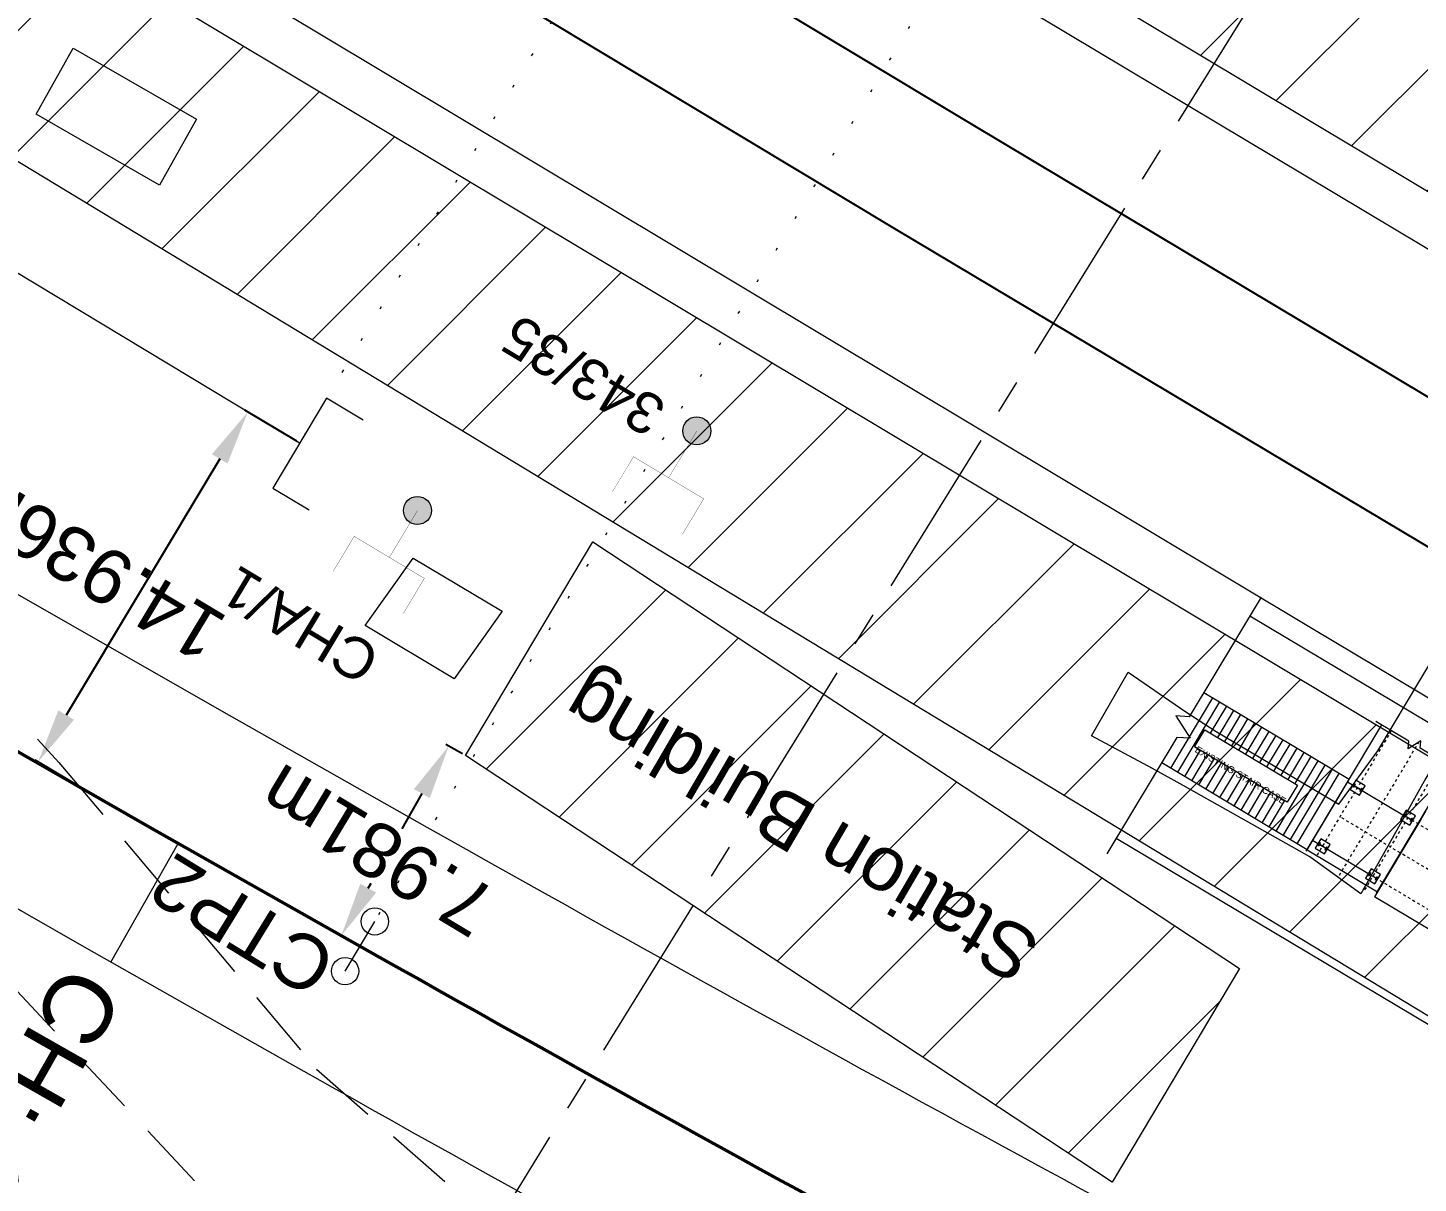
# Model space of a CAD drawing. Header units: metres. Extents: x 597821 to 610090, y 3402206 to 3407451.
# Drawn here: x 607879.9 to 607930.8, y 3403494.4 to 3403536.7 of the extents above; entities that cross this region are included whole.
import ezdxf

# ---------------------------------------------------------------- set-up
doc = ezdxf.new("R2010")
doc.units = ezdxf.units.M
doc.header["$MEASUREMENT"] = 0
for name, pattern in [('CENTER', [2, 1.25, -0.25, 0.25, -0.25]), ('DASHED', [0.75, 0.5, -0.25]), ('DOT', [0.25, 0, -0.25])]:
    doc.linetypes.add(name, pattern=pattern)
doc.layers.get('Defpoints').update_dxf_attribs({"color": 5})
for name, color, linetype in [('AA_P_CEN_0.05', 2, 'CENTER'), ('AA_P_CON_0.30', 1, 'Continuous'), ('AA_P_TEX_0.18', 30, 'Continuous')]:
    doc.layers.add(name, color=color, linetype=linetype)
for name, color, linetype, lineweight in [('AA_P_CON_0.25', 1, 'Continuous', 25), ('AA_P_HAT_0.09', 8, 'Continuous', 0), ('Cardinal_Leader', 10, 'Continuous', 0), ("CHAWAPAIL STN. SRJ's", 7, 'Continuous', 0), ('Existing IR Track', 143, 'Continuous', 0), ('Govt buliding', 7, 'Continuous', 0), ('Grill', 7, 'Continuous', 0), ("NEW CHAWAPAIL STN. SRJ's", 10, 'Continuous', 0), ('OHE MAST', 7, 'Continuous', 0), ('Platform', 7, 'Continuous', 0), ('Proposed Chainage', 10, 'Continuous', 0), ('PROPOSED DFCC TRACK', 1, 'Continuous', 0), ('proposed structure', 1, 'Continuous', 0), ('Shed', 7, 'Continuous', 0), ('SRJ CH. in Station', 7, 'Continuous', 0), ('STEEL', 5, 'Continuous', 25), ('Step', 7, 'Continuous', 0), ('Subroad Edge', 34, 'Continuous', 0), ('Text1', 7, 'Continuous', 0)]:
    doc.layers.add(name, color=color, linetype=linetype, lineweight=lineweight)
doc.styles.add('ARIAL', font='arial.ttf')
doc.styles.get("Standard").update_dxf_attribs({"font": 'arial.ttf'})
doc.styles.add('Style-Arial', font='arial.ttf')
doc.linetypes.add('F-LINE', pattern='A,0.6,["X",Standard,S=0.3,R=0,X=0,Y=-0.15],0.1', length=0.7)
doc.dimstyles.get("Standard").update_dxf_attribs({"dimtxt": 0.18, "dimasz": 0.18, "dimexe": 0.18, "dimexo": 0.0625, "dimgap": 0.09, "dimtad": 0, "dimtih": 1, "dimtoh": 1, "dimdec": 4, "dimzin": 0, "dimdsep": 46, "dimtxsty": 'Standard', "dimcen": 0.09, "dimadec": 0, "dimazin": 0, "dimtfac": 1, "dimtdec": 4, "dimtofl": 0, "dimtmove": 0, "dimatfit": 3, "dimfxl": 1, "dimtolj": 1, "dimtzin": 0, "dimarcsym": 0})

# ---------------------------------------------------------------- blocks, each defined once
blk = doc.blocks.new('*D2')
at = {"layer": 'Defpoints', "color": 0, "transparency": 16777216}
for p in [(607889.806, 3403521.535), (607880.231, 3403509.859), (607882.129, 3403508.722)]:
    blk.add_point(p, dxfattribs=at)
at = {"layer": 'PROPOSED DFCC TRACK', "color": 0, "lineweight": -2, "transparency": 16777216}
for p, q in [((607889.699, 3403521.599), (607887.801, 3403522.736)), ((607886.88, 3403520.956), (607881.259, 3403511.575)), ((607882.022, 3403508.786), (607880.124, 3403509.923))]:
    blk.add_line(p, q, dxfattribs=at)
at = {"layer": 'PROPOSED DFCC TRACK', "color": 0, "transparency": 16777216}
for points in [[(607886.594, 3403521.127), (607887.166, 3403520.785), (607887.908, 3403522.672)], [(607880.973, 3403511.746), (607881.545, 3403511.404), (607880.231, 3403509.859)]]:
    blk.add_solid(points, dxfattribs=at)
at = {"layer": 'PROPOSED DFCC TRACK', "color": 0, "lineweight": 0, "transparency": 16777216, "insert": (607882.086, 3403517.075), "char_height": 2, "attachment_point": 5, "rotation": 149, "style": 'Style-Arial'}
blk.add_mtext('\\A1;14.936m', dxfattribs=at)
blk = doc.blocks.new('TerminatorOpen_0.5')
at = {"color": 0, "linetype": 'ByBlock', "lineweight": -2}
for q in [(-1, 0.25), (-1, 0), (-1, -0.25)]:
    blk.add_line((0, 0), q, dxfattribs=at)
blk = doc.blocks.new('OHE MAST')
h = blk.add_hatch(color=7)
h.dxf.hatch_style = 1
edge = h.paths.add_edge_path()
edge.add_arc((0, 0), 0.514, 0, 360)
at = {"const_width": 0.01}
for points in [[(1.5, 3.5), (1.5, 2), (-1.5, 2), (-1.5, 3.5)], [(0, 2), (0, 0)]]:
    blk.add_lwpolyline(points, dxfattribs=at)
blk.add_circle((0, 0), 0.514)
blk = doc.blocks.new('*D99')
at = {"layer": 'Defpoints', "color": 0, "transparency": 16777216}
for p in [(607895.872, 3403510.094), (607891.33, 3403503.496), (607891.938, 3403503.151)]:
    blk.add_point(p, dxfattribs=at)
at = {"layer": 'PROPOSED DFCC TRACK', "color": 0, "lineweight": -2, "transparency": 16777216}
for p, q in [((607895.764, 3403510.156), (607895.155, 3403510.501)), ((607894.278, 3403508.699), (607893.549, 3403507.412)), ((607892.316, 3403505.236), (607892.418, 3403505.417)), ((607891.829, 3403503.213), (607891.221, 3403503.557))]:
    blk.add_line(p, q, dxfattribs=at)
at = {"layer": 'PROPOSED DFCC TRACK', "color": 0, "transparency": 16777216}
for points in [[(607893.988, 3403508.863), (607894.568, 3403508.535), (607895.264, 3403510.439)], [(607892.026, 3403505.4), (607892.606, 3403505.072), (607891.33, 3403503.496)]]:
    blk.add_solid(points, dxfattribs=at)
at = {"layer": 'PROPOSED DFCC TRACK', "color": 0, "lineweight": 0, "transparency": 16777216, "insert": (607892.635, 3403506.624), "char_height": 2, "attachment_point": 5, "rotation": 149, "style": 'Style-Arial'}
blk.add_mtext('\\A1;7.981m', dxfattribs=at)
blk = doc.blocks.new('A$C6C0F4588')
at = {"layer": 'AA_P_CEN_0.05', "color": 1, "lineweight": 13, "ltscale": 3}
blk.add_line((4127, 56523), (4127, 39355), dxfattribs=at)
at = {"layer": 'AA_P_CEN_0.05', "color": 1, "lineweight": 15, "ltscale": 1.5}
for p, q in [((2877, 41450), (2877, 56462)), ((5377, 41392), (5377, 56462))]:
    blk.add_line(p, q, dxfattribs=at)
at = {"layer": 'AA_P_CEN_0.05', "color": 1, "lineweight": 13, "ltscale": 3}
blk.add_lwpolyline([(2377, 55750), (36849, 55750)], dxfattribs=at)
for points, elevation in [([(37209, 54550), (1199, 54550)], 0), ([(2377, 53350), (36849, 53350)], 0), ([(247, 41505), (5777, 41505)], 78073), ([(73, 40430), (5777, 40430)], 78073), ([(243, 39355), (5627, 39355)], 78073)]:
    blk.add_lwpolyline(points, dxfattribs=dict(at, elevation=elevation))
at = {"layer": 'AA_P_CEN_0.05', "color": 1, "lineweight": 13, "ltscale": 2000, "elevation": 0}
for points in [[(2877, 38930), (2877, 41930)], [(5377, 38930), (5377, 41930)]]:
    blk.add_lwpolyline(points, dxfattribs=at)
at = {"layer": 'AA_P_CON_0.25', "color": 1, "lineweight": 15}
blk.add_line((5777, 52905, 78073), (5777, 41950, 78073), dxfattribs=at)
at = {"layer": 'AA_P_CON_0.25', "color": 1, "lineweight": 15, "elevation": 78073}
blk.add_lwpolyline([(2477, 41950), (5777, 41950)], dxfattribs=at)
at = {"layer": 'AA_P_CON_0.25', "color": 8, "lineweight": 15, "elevation": 0}
blk.add_lwpolyline([(3931, 37416), (4652, 37416), (4652, 33465), (3931, 33465)], close=True, dxfattribs=at)
at = {"layer": 'AA_P_CON_0.30', "lineweight": 15}
blk.add_line((5777, 38930), (5777, 41930), dxfattribs=at)
at = {"layer": 'AA_P_CON_0.30', "color": 8, "lineweight": 15}
blk.add_line((5777, 38930), (5777, 41930), dxfattribs=at)
at = {"layer": 'AA_P_CON_0.30', "lineweight": 15}
blk.add_lwpolyline([(2377, 52925), (36849, 52925), (36849, 56175), (2377, 56175)], dxfattribs=at)
at = {"layer": 'AA_P_CON_0.30', "color": 8, "lineweight": 15, "elevation": 78073}
for points in [[(248, 41930), (5627, 41930)], [(2124, 41930), (5607, 41930)], [(242, 38930), (5627, 38930)]]:
    blk.add_lwpolyline(points, dxfattribs=at)
at = {"layer": 'AA_P_CON_0.30', "color": 8, "lineweight": 15, "elevation": 0}
for points in [[(2807, 41655), (2947, 41655), (2947, 41654, -0.369939), (2941, 41647), (2892, 41640, 0.369939), (2880, 41626), (2880, 41384, 0.369939), (2892, 41370), (2941, 41363, -0.369939), (2947, 41356), (2947, 41355), (2807, 41355), (2807, 41356, -0.369939), (2813, 41363), (2861, 41370, 0.369939), (2873, 41384), (2873, 41626, 0.369939), (2861, 41640), (2813, 41647, -0.369939), (2807, 41654)], [(2807, 39505), (2947, 39505), (2947, 39504, -0.369939), (2941, 39497), (2892, 39490, 0.369939), (2880, 39476), (2880, 39234, 0.369939), (2892, 39220), (2941, 39213, -0.369939), (2947, 39206), (2947, 39205), (2807, 39205), (2807, 39206, -0.369939), (2813, 39213), (2861, 39220, 0.369939), (2873, 39234), (2873, 39476, 0.369939), (2861, 39490), (2813, 39497, -0.369939), (2807, 39504)]]:
    blk.add_lwpolyline(points, format="xyb", close=True, dxfattribs=at)
at = {"layer": 'AA_P_CON_0.30', "color": 8, "lineweight": 15}
for points in [[(5307, 41655), (5447, 41655), (5447, 41654, -0.369939), (5441, 41647), (5392, 41640, 0.369939), (5380, 41626), (5380, 41384, 0.369939), (5392, 41370), (5441, 41363, -0.369939), (5447, 41356), (5447, 41355), (5307, 41355), (5307, 41356, -0.369939), (5313, 41363), (5361, 41370, 0.369939), (5373, 41384), (5373, 41626, 0.369939), (5361, 41640), (5313, 41647, -0.369939), (5307, 41654)], [(5307, 39505), (5447, 39505), (5447, 39504, -0.369939), (5441, 39497), (5392, 39490, 0.369939), (5380, 39476), (5380, 39234, 0.369939), (5392, 39220), (5441, 39213, -0.369939), (5447, 39206), (5447, 39205), (5307, 39205), (5307, 39206, -0.369939), (5313, 39213), (5361, 39220, 0.369939), (5373, 39234), (5373, 39476, 0.369939), (5361, 39490), (5313, 39497, -0.369939), (5307, 39504)]]:
    blk.add_lwpolyline(points, format="xyb", close=True, dxfattribs=at)
at = {"layer": 'AA_P_HAT_0.09', "linetype": 'Continuous', "lineweight": 15}
for p, q in [((-623, 59283, 46049), (-623, 32749, 46049)), ((8877, 59261, 46049), (8877, 32727, 46049))]:
    blk.add_line(p, q, dxfattribs=at)
at = {"layer": 'AA_P_HAT_0.09', "lineweight": 15}
for p, q in [((2777, 38930), (2777, 32742)), ((5777, 38930), (5777, 32735))]:
    blk.add_line(p, q, dxfattribs=at)
at = {"layer": 'AA_P_HAT_0.09', "linetype": 'Continuous', "lineweight": 15, "elevation": 78073}
for points in [[(248, 42186), (245, 40590), (0, 40466), (490, 40223), (244, 40098), (242, 38700)], [(-1522, 32751), (3597, 32739), (3818, 32303), (4251, 33174), (4472, 32737), (9444, 32726)]]:
    blk.add_lwpolyline(points, dxfattribs=at)
at = {"layer": 'AA_P_HAT_0.09', "lineweight": 15}
for points in [[(5777, 38930), (2777, 38930)], [(2777, 38205), (5777, 38205)], [(2777, 37005), (3931, 37005)], [(4652, 36705), (5777, 36705)], [(4652, 36705), (5777, 36705)], [(2777, 36405), (3931, 36405)], [(4652, 36405), (5777, 36405)], [(2777, 35505), (3931, 35505)], [(2777, 35205), (3931, 35205)], [(4652, 35505), (5777, 35505)], [(4652, 34905), (5777, 34905)], [(2777, 33105), (5777, 33105)]]:
    blk.add_lwpolyline(points, dxfattribs=at)
at = {"layer": 'AA_P_HAT_0.09', "lineweight": 15, "elevation": 0}
for points in [[(5777, 38505), (2777, 38505)], [(2777, 37905), (5777, 37905)], [(2777, 37605), (5777, 37605)], [(2777, 37305), (3931, 37305)], [(4652, 37305), (5777, 37305)], [(2777, 36705), (3931, 36705)], [(2777, 36705), (3931, 36705)], [(4652, 37005), (5777, 37005)], [(2777, 36105), (3931, 36105)], [(2777, 36105), (3931, 36105)], [(2777, 35805), (3931, 35805)], [(4652, 36105), (5777, 36105)], [(4652, 36105), (5777, 36105)], [(4652, 35805), (5777, 35805)], [(4652, 35205), (5777, 35205)], [(2777, 34905), (3931, 34905)], [(2777, 34605), (3931, 34605)], [(2777, 34605), (3931, 34605)], [(2777, 34305), (3931, 34305)], [(4652, 34605), (5777, 34605)], [(4652, 34605), (5777, 34605)], [(4652, 34305), (5777, 34305)], [(2777, 34005), (3931, 34005)], [(2777, 34005), (3931, 34005)], [(2777, 33705), (3931, 33705)], [(4652, 34005), (5777, 34005)], [(4652, 34005), (5777, 34005)], [(4652, 33705), (5777, 33705)], [(2777, 33405), (5777, 33405)], [(2777, 33405), (5777, 33405)]]:
    blk.add_lwpolyline(points, dxfattribs=at)
at = {"layer": 'STEEL', "color": 8, "lineweight": 15, "elevation": 0}
for points in [[(3077, 41705), (2677, 41705), (2677, 41305), (3077, 41305)], [(3077, 39555), (2677, 39555), (2677, 39155), (3077, 39155)], [(5577, 39555), (5177, 39555), (5177, 39155), (5577, 39155)]]:
    blk.add_lwpolyline(points, close=True, dxfattribs=at)
at = {"layer": 'STEEL', "color": 8, "lineweight": 15}
blk.add_lwpolyline([(5577, 41705), (5177, 41705), (5177, 41305), (5577, 41305)], close=True, dxfattribs=at)
at = {"layer": 'AA_P_TEX_0.18', "color": 1, "lineweight": 15}
blk.add_text('EXISTING STAIR CASE', height=250, rotation=90, dxfattribs=at).set_placement((4430, 33556, 137224))

msp = doc.modelspace()

# ---------------------------------------------------------------- hatches: boundary and pattern name
at = {"layer": 'Text1'}
h = msp.add_hatch(dxfattribs=at)
h.set_pattern_fill('ANSI31', color=256, scale=25)
h.paths.add_polyline_path([(607732.9419, 3403627.792), (607730.4297, 3403625.0707), (607710.9818, 3403636.5253), (607713.0832, 3403639.762)], flags=16)
h.paths.add_polyline_path([(607965.6211, 3403485.6442), (607966.4368, 3403488.9339), (607982.8549, 3403479.0965), (607981.3128, 3403476.5229)])
h.paths.add_polyline_path([(607703.7645, 3403646.0867), (607699.9713, 3403639.7587), (607714.7344, 3403630.9927), (607780.7084, 3403591.3107), (607815.739, 3403570.5227), (607844.0406, 3403553.336), (607945.345, 3403491.9252), (608000.6608, 3403463.8423), (608001.9767, 3403463.1056), (608004.0155, 3403466.4026), (608002.7013, 3403467.2048), (607856.1032, 3403555.0442), (607853.9151, 3403552.0893), (607797.0741, 3403586.9178), (607798.6017, 3403589.4782), (607784.1619, 3403598.0943), (607718.4551, 3403637.3272)])
h = msp.add_hatch(dxfattribs=at)
h.set_pattern_fill('ANSI31', color=256, scale=25)
h.paths.add_polyline_path([(607753.0947, 3403644.2604), (607751.5547, 3403641.6866), (607751.2359, 3403641.1539), (607753.0948, 3403644.2604)])
h.paths.add_polyline_path([(607820.6347, 3403602.6909), (607844.2834, 3403589.0559), (607846.1087, 3403591.2615), (607864.0745, 3403580.7355), (607860.4855, 3403574.6098), (607818.0442, 3403600.1745)], flags=16)
h.paths.add_polyline_path([(608026.8533, 3403476.0893), (608029.0628, 3403478.8483), (608048.8953, 3403466.9898), (608046.7924, 3403464.5025)], flags=16)
h.paths.add_polyline_path([(607791.7674, 3403625.7148), (607786.6595, 3403617.1176), (607829.8706, 3403591.2495), (607842.2593, 3403583.7919), (607869.9155, 3403567.2419), (607894.1275, 3403552.8093), (607900.4612, 3403549.1052), (607942.8243, 3403523.7221), (608007.1625, 3403485.2538), (608027.9986, 3403472.8375), (608059.4174, 3403454.1079), (608083.6344, 3403439.4006), (608087.5045, 3403437.0112), (608092.6686, 3403445.5752), (608088.8567, 3403447.9288), (608064.5732, 3403462.6765), (608033.1191, 3403481.4271), (608012.2879, 3403493.8404), (607947.9561, 3403532.305), (607905.5554, 3403557.7106), (607899.2118, 3403561.4204), (607875.0431, 3403575.8272), (607847.4055, 3403592.3662), (607835.0174, 3403599.8233)])
h = msp.add_hatch(dxfattribs=at)
h.set_pattern_fill('ANSI31', color=256, scale=25)
h.paths.add_polyline_path([(607924.2086, 3403502.2995), (607919.5471, 3403494.4664), (607895.8725, 3403510.0944), (607900.5422, 3403517.9222)])

# ---------------------------------------------------------------- linework, layer by layer
at = {"layer": 'Cardinal_Leader', "linetype": 'Continuous', "lineweight": 13}
msp.add_line((607891.4685, 3403502.1985), (607892.5566, 3403504.0193), dxfattribs=at)
for centre in [(607892.5566, 3403504.0193), (607891.4685, 3403502.1985)]:
    msp.add_circle(centre, 0.5, dxfattribs=at)
at = {"layer": "CHAWAPAIL STN. SRJ's", "linetype": 'DOT', "lineweight": 13, "ltscale": 5, "flags": 128}
msp.add_lwpolyline([(607932.9867, 3403593.7247), (607889.8058, 3403521.5346)], dxfattribs=at)
at = {"layer": 'Existing IR Track', "color": 0, "lineweight": 20, "flags": 128}
for points in [[(608187.902, 3403375.2636), (608151.5167, 3403396.9152), (608086.4235, 3403435.7831), (608056.7796, 3403453.4972), (608031.8518, 3403468.4243), (608012.9231, 3403479.7069), (607975.9689, 3403501.7758), (607956.1825, 3403513.6224), (607936.3775, 3403525.4876), (607916.8375, 3403537.1673), (607899.659, 3403547.5073), (607879.377, 3403559.6085), (607862.2113, 3403569.8569), (607844.4569, 3403580.4738), (607828.8824, 3403589.8264), (607809.379, 3403601.4936), (607791.9107, 3403611.9358), (607773.1687, 3403623.2026), (607759.7901, 3403631.2413), (607739.2471, 3403643.525), (607722.3299, 3403653.5866)], [(607889.8058, 3403521.5346), (607869.6496, 3403533.6817), (607827.3187, 3403558.9701), (607785.0976, 3403584.3395), (607741.8299, 3403610.4606), (607698.7279, 3403637.0947)], [(608145.9653, 3403383.6697), (608145.1533, 3403384.1435), (608107.2322, 3403406.7721), (608077.1122, 3403424.809), (608048.9418, 3403441.6816), (608028.7206, 3403453.8546), (608009.5482, 3403465.3257), (607999.9832, 3403471.033), (607981.9504, 3403481.8659), (607967.9877, 3403490.2163), (607949.1946, 3403501.4065), (607926.8519, 3403514.7494), (607908.8396, 3403525.5435), (607890.4199, 3403536.5796), (607871.5161, 3403547.8865), (607855.0867, 3403557.649), (607837.0381, 3403568.5038), (607819.5812, 3403578.9165), (607801.5152, 3403589.7056), (607785.097, 3403599.5287), (607764.9084, 3403611.5797), (607751.7691, 3403619.4251), (607731.5539, 3403631.4851)], [(607892.1315, 3403522.3775), (607890.7917, 3403523.1802), (607888.8198, 3403519.889), (607890.1596, 3403519.0863)]]:
    msp.add_lwpolyline(points, dxfattribs=at)
at = {"layer": 'Existing IR Track', "color": 0, "lineweight": 25, "flags": 128}
for points in [[(608163.0209, 3403384.5647), (608149.253, 3403392.8035), (608133.1137, 3403402.4273), (608116.9102, 3403412.0895), (608100.5498, 3403421.8888), (608084.103, 3403431.7437), (608069.1691, 3403440.6578), (608054.167, 3403449.6128), (608029.322, 3403464.5008), (608010.4231, 3403475.8438), (608006.3658, 3403478.277), (607987.3072, 3403489.7199), (607973.099, 3403498.1886), (607953.8044, 3403509.6915), (607932.1823, 3403522.5789), (607914.3945, 3403533.2082), (607896.6199, 3403543.9107), (607876.7913, 3403555.7505)], [(608191.4116, 3403362.138), (608160.6071, 3403380.5312), (608147.2148, 3403388.5271), (608130.7101, 3403398.4046), (608114.4058, 3403408.1623), (608098.1416, 3403417.8652), (608082.0197, 3403427.4872), (608066.7525, 3403436.6154), (608051.5213, 3403445.7222), (608026.9257, 3403460.44), (608008.1768, 3403471.6857), (608002.8781, 3403474.8569), (607984.5464, 3403485.8427), (607970.6918, 3403494.1213), (607951.5286, 3403505.5588), (607929.5354, 3403518.6739), (607911.5987, 3403529.3824), (607893.3567, 3403540.369), (607874.2672, 3403551.8113)]]:
    msp.add_lwpolyline(points, dxfattribs=at)
at = {"layer": 'Govt buliding', "color": 7, "lineweight": 20}
msp.add_lwpolyline([(607924.2086, 3403502.2995), (607919.5471, 3403494.4664), (607895.8725, 3403510.0944), (607900.5422, 3403517.9222)], close=True, dxfattribs=at)
at = {"layer": 'Govt buliding'}
msp.add_polyline3d([(607892.2026, 3403514.8512, 265.8682), (607893.9567, 3403517.3252, 266.8759), (607897.2161, 3403515.3746, 266.435), (607895.4621, 3403512.9006, 265.4273)], close=True, dxfattribs=at)
at = {"layer": 'Grill', "color": 1, "linetype": 'F-LINE', "lineweight": 13, "ltscale": 2}
for points in [[(608108.0858, 3403398.2668), (608106.2125, 3403399.2103), (608098.3833, 3403403.1348), (608090.5533, 3403407.0475), (608082.7209, 3403410.9553), (608003.4475, 3403450.4965), (607995.6183, 3403454.4027), (607987.7968, 3403458.3112), (607979.9815, 3403462.2287), (607972.1764, 3403466.1595), (607964.384, 3403470.1084), (607956.6067, 3403474.0803), (607948.8471, 3403478.0798), (607941.1021, 3403482.1149, -0.0076041), (607894.4722, 3403507.4621), (607886.8741, 3403511.7673), (607879.2978, 3403516.1041), (607871.7352, 3403520.4708), (607864.1835, 3403524.8626), (607856.6402, 3403529.275), (607849.1024, 3403533.7031), (607841.5662, 3403538.1429), (607834.0327, 3403542.5876), (607506.4115, 3403735.9234)], [(607946.4571, 3403468.0615), (607944.2461, 3403469.2011), (607936.4711, 3403473.2518, -0.0076076), (607889.5528, 3403498.7558), (607881.9252, 3403503.0777), (607874.3137, 3403507.4346), (607866.7213, 3403511.8185), (607859.1453, 3403516.2246), (607851.5831, 3403520.6479), (607844.0318, 3403525.0839), (607836.4902, 3403529.527), (607828.9513, 3403533.9748), (607766.1196, 3403571.0531)]]:
    msp.add_lwpolyline(points, format="xyb", dxfattribs=at)
at = {"layer": "NEW CHAWAPAIL STN. SRJ's", "linetype": 'DOT', "lineweight": 13, "ltscale": 5}
msp.add_line((607892.0125, 3403503.1089), (607942.6951, 3403587.9198), dxfattribs=at)
at = {"layer": 'Platform', "lineweight": 15}
msp.add_lwpolyline([(607875.0431, 3403575.8272), (607899.2118, 3403561.4204), (607905.5554, 3403557.7106), (607947.9561, 3403532.305), (608012.2879, 3403493.8404), (608033.1191, 3403481.4271), (608064.5732, 3403462.6765), (608088.8567, 3403447.9288), (608092.6686, 3403445.5752), (608092.1284, 3403445.9087), (608092.6686, 3403445.5752), (608087.5045, 3403437.0112), (608086.6449, 3403437.5418), (608087.5045, 3403437.0112), (608083.6344, 3403439.4006), (608059.4174, 3403454.1079), (608027.9986, 3403472.8375), (608007.1625, 3403485.2538), (607942.8243, 3403523.7221), (607900.4612, 3403549.1052), (607894.1275, 3403552.8093), (607869.9155, 3403567.2419)], dxfattribs=at)
at = {"layer": 'Platform'}
msp.add_polyline3d([(607701.7812, 3403642.778, 0), (607703.7845, 3403646.0702, 0), (607718.4551, 3403637.3272, 265.1134), (607784.1619, 3403598.0943, 265.0994), (607818.8671, 3403577.3867, 265.1334), (607854.0381, 3403556.2815, 265.0714), (608001.97, 3403467.6142, 264.2895), (608004.009, 3403466.392, 0), (608001.9285, 3403463.0276, 0), (607998.5676, 3403464.7441, 264.5642), (607945.345, 3403491.9252, 265.0534), (607844.0406, 3403553.336, 265.1734), (607815.739, 3403570.5227, 265.2904), (607780.7084, 3403591.3107, 265.1844), (607714.7344, 3403630.9927, 265.0854), (607699.967, 3403639.7515, 0)], close=True, dxfattribs=at)
at = {"layer": 'Proposed Chainage', "lineweight": 0, "flags": 128}
msp.add_lwpolyline([(607882.8906, 3403502.5281), (607885.363, 3403506.8741)], dxfattribs=at)
at = {"layer": 'PROPOSED DFCC TRACK', "color": 1, "linetype": 'Continuous', "lineweight": 50, "flags": 128}
msp.add_lwpolyline([(608165.4352, 3403362.8101, 0.0036458), (608142.9178, 3403374.8201), (608135.1578, 3403378.863), (608127.3802, 3403382.8718), (608119.5876, 3403386.8515), (608111.7826, 3403390.8068), (608103.9677, 3403394.7425), (608096.1455, 3403398.6636), (608088.3183, 3403402.5748), (608080.4887, 3403406.4812), (608001.2157, 3403446.0222), (607993.3861, 3403449.9286), (607985.559, 3403453.8399), (607977.7367, 3403457.761), (607969.9218, 3403461.6967), (607962.1168, 3403465.652), (607954.3242, 3403469.6316), (607946.5466, 3403473.6405), (607938.7866, 3403477.6833, -0.0076059), (607892.0125, 3403503.1089), (607884.3997, 3403507.4225), (607876.8058, 3403511.7693)], format="xyb", dxfattribs=at)
at = {"layer": 'Shed'}
msp.add_polyline3d([(607880.1564, 3403533.5754, 265.1104), (607881.5101, 3403535.9933, 265.0574), (607886.0303, 3403533.394, 265.0724), (607884.6764, 3403530.9756, 265.0724)], close=True, dxfattribs=at)
at = {"layer": 'SRJ CH. in Station', "color": 7, "linetype": 'CENTER', "lineweight": 15, "ltscale": 5}
msp.add_line((607930.5131, 3403547.1428), (607846.8219, 3403411.803), dxfattribs=at)
at = {"layer": 'Step'}
for points in [[(607918.7894, 3403510.8165, 265.1704), (607920.1319, 3403513.1432, 265.0744), (607922.2398, 3403511.6944, 266.547), (607923.3607, 3403510.9698, 266.551), (607927.8478, 3403508.3066, 269.7251), (607929.2769, 3403510.2607, 271.1976), (607939.1616, 3403526.8232, 271.1916), (607940.3597, 3403528.8317, 269.7341), (607935.5796, 3403531.7075, 266.54), (607934.5547, 3403532.3176, 266.559), (607932.4156, 3403533.7516, 264.8835), (607933.8704, 3403536.0979, 265.1614), (607941.5085, 3403531.1067, 269.7281), (607943.5644, 3403529.8331, 269.7701), (607942.1346, 3403527.6934, 269.7371), (607940.9676, 3403525.7499, 271.2006), (607931.0342, 3403509.2595, 271.2026), (607929.7943, 3403507.0559, 269.7331), (607928.6473, 3403505.0273, 269.7491), (607926.7885, 3403506.3806, 269.7391), (607922.149, 3403508.9995, 266.547), (607921.0268, 3403509.6239, 266.564), (607918.7894, 3403510.8165, 265.1704)], [(607918.7894, 3403510.8165, -4.5787), (607920.1319, 3403513.1432, -4.6746), (607922.2398, 3403511.6944, -3.2021), (607923.3607, 3403510.9698, -3.1981), (607927.8478, 3403508.3066, -0.024), (607929.2769, 3403510.2607, 1.4486), (607939.1616, 3403526.8232, 1.4426), (607940.3597, 3403528.8317, -0.015), (607935.5796, 3403531.7075, -3.2091), (607934.5547, 3403532.3176, -3.1901), (607932.4156, 3403533.7516, -4.8656), (607933.8704, 3403536.0979, -4.5877), (607941.5085, 3403531.1067, -0.021), (607943.5644, 3403529.8331, 0.021), (607942.1346, 3403527.6934, -0.012), (607940.9676, 3403525.7499, 1.4516), (607931.0342, 3403509.2595, 1.4536), (607929.7943, 3403507.0559, -0.016), (607928.6473, 3403505.0273, 0), (607926.7885, 3403506.3806, -0.01), (607922.149, 3403508.9995, -3.2021), (607921.0268, 3403509.6239, -3.1851), (607918.7894, 3403510.8165, -4.5787)]]:
    msp.add_polyline3d(points, dxfattribs=at)
at = {"layer": 'Subroad Edge', "color": 3, "linetype": 'DASHED', "lineweight": 18, "ltscale": 5}
for p, q in [((607865.026, 3403527.2894, 264.5436), (607880.9872, 3403509.8439, 263.8568)), ((607880.9872, 3403509.8439, 263.8568), (607890.4249, 3403498.6106, 263.161)), ((607876.5658, 3403504.5677, 263.5939), (607887.0059, 3403493.3936, 263.035)), ((607890.4249, 3403498.6106, 263.161), (607915.3256, 3403476.7652, 263.095))]:
    msp.add_line(p, q, dxfattribs=at)

# ---------------------------------------------------------------- block references
at = {"layer": 'AA_P_CON_0.25', "color": 6, "extrusion": (-0.0015, -0.002324, 0.999996), "xscale": 0.001, "yscale": 0.001, "zscale": 0.001, "rotation": 239.1535854256729}
msp.add_blockref('A$C6C0F4588', (607895.4484, 3403520.1205, -8879.6557), dxfattribs=at)
at = {"layer": 'OHE MAST', "lineweight": 20, "rotation": 149.0208306544456}
for p in [(607904.343, 3403521.9808), (607894.1176, 3403519.0661)]:
    msp.add_blockref('OHE MAST', p, dxfattribs=at)

# ---------------------------------------------------------------- texts
at = {"layer": 'OHE MAST', "style": 'ARIAL'}
for s, p in [('343/35', (607903.3196, 3403522.9936)), ('CHA/1', (607892.8549, 3403513.915))]:
    msp.add_text(s, height=1.5, rotation=149, dxfattribs=at).set_placement(p)
at = {"layer": 'Proposed Chainage', "lineweight": 0, "insert": (607882.3245, 3403501.9741, 263.2014), "char_height": 2.5, "attachment_point": 4, "rotation": 240.36414, "line_spacing_factor": 0.6, "style": 'Style-Arial'}
msp.add_mtext('CH: 154400', dxfattribs=at)
at = {"layer": 'proposed structure', "color": 1, "style": 'ARIAL'}
msp.add_text('CTP2', height=2, rotation=148.45565, dxfattribs=at).set_placement((607891.2836, 3403502.8625))
at = {"layer": 'Text1', "color": 7, "style": 'ARIAL'}
msp.add_text('Station Building', height=2, rotation=149.72207, dxfattribs=at).set_placement((607917.0409, 3403503.3842))

# ---------------------------------------------------------------- dimensions: what is measured, and where the dimension line sits
at = {"layer": 'PROPOSED DFCC TRACK', "color": 10, "lineweight": 0}
for base, p1, p2, angle, picture, middle in [((607880.2314, 3403509.8592), (607889.8058, 3403521.5346), (607882.1292, 3403508.7221), 239.07216, '*D2', (607882.0859, 3403517.0748)), ((607891.3297, 3403503.4958), (607895.8725, 3403510.0944), (607891.9382, 3403503.151), 240.46341, '*D99', (607892.6352, 3403506.6238))]:
    dim = msp.add_linear_dim(base=base, p1=p1, p2=p2, angle=angle, dimstyle='Standard', override={"dimtxt": 2, "dimasz": 2, "dimexe": 0.125, "dimexo": 0.125, "dimgap": 0.125, "dimtad": 1, "dimtih": 0, "dimtoh": 0, "dimdec": 3, "dimzin": 3, "dimpost": 'm', "dimtxsty": 'Style-Arial', "dimsah": 1, "dimadec": 4, "dimazin": 3, "dimtmove": 2, "dimatfit": 1, "dimldrblk": 'TerminatorOpen_0.5', "dimfrac": 2, "dimtzin": 11}, dxfattribs=at)
    dim.commit()
    dim.dimension.update_dxf_attribs({"geometry": picture, "text_midpoint": middle, "dimtype": 161, "text_rotation": 149})

doc.saveas('drawing.dxf')
